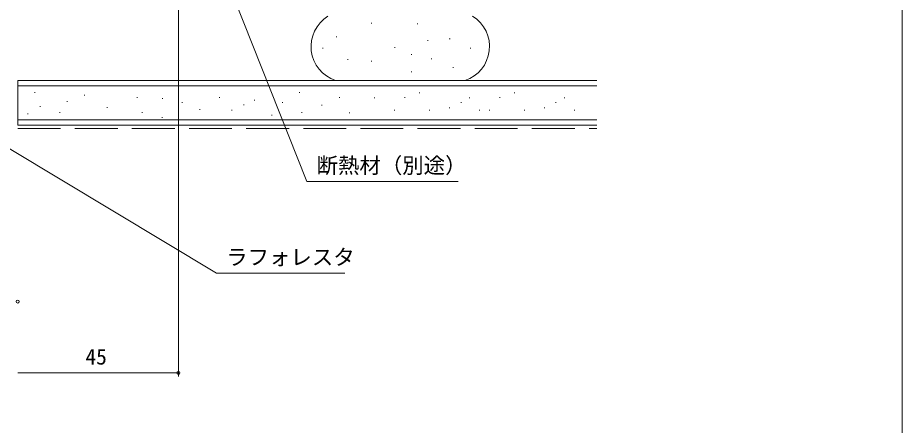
# Model space of a CAD drawing. Units: millimetres, scale not verified. Extents: x -693 to 693, y -1120 to 1122.
# Drawn here: x 445.3 to 693, y -633.6 to -519.3 of the extents above; entities that cross this region are included whole.
import ezdxf
from ezdxf.enums import TextEntityAlignment as Align

# ---------------------------------------------------------------- set-up
doc = ezdxf.new("R2010")
doc.units = ezdxf.units.MM
doc.header["$LTSCALE"] = 4
doc.linetypes.add('DASHED3', pattern=[4, 3, -1])
for name, color, linetype, lineweight in [('0-0_0', 7, 'Continuous', 9), ('0-2_YKK_ZWAK', 3, 'Continuous', 9), ('0-3_YKK_11', 3, 'Continuous', 18), ('0-6_YKK_D', 6, 'Continuous', 9)]:
    doc.layers.add(name, color=color, linetype=linetype, lineweight=lineweight)
doc.styles.add('ＭＳ ゴシック', font='')
doc.styles.get('ＭＳ ゴシック').set_extended_font_data('MS Gothic')

msp = doc.modelspace()

# ---------------------------------------------------------------- linework, layer by layer
at = {"layer": '0-0_0'}
msp.add_line((693, 1064), (693, -1120), dxfattribs=at)
at = {"layer": '0-2_YKK_ZWAK'}
for p, q in [((544.218, -520.792), (544.418, -520.792)), ((557.127, -521.036), (557.327, -521.036)), ((534.475, -524.689), (534.675, -524.689)), ((566.139, -525.176), (566.339, -525.176)), ((550.794, -527.612), (550.994, -527.612)), ((560.05, -525.664), (560.25, -525.664)), ((530.578, -527.856), (530.778, -527.856)), ((555.422, -529.561), (555.622, -529.561)), ((571.985, -527.856), (572.185, -527.856)), ((537.642, -531.022), (537.842, -531.022)), ((544.218, -531.509), (544.418, -531.509)), ((561.024, -530.779), (561.224, -530.779)), ((555.422, -534.432), (555.622, -534.432)), ((567.114, -533.214), (567.314, -533.214)), ((445.257, -538.382), (607.47, -538.382)), ((450.018, -540.196), (450.018, -540.396)), ((450.018, -540.196), (450.018, -540.396)), ((464.005, -540.896), (464.005, -541.096)), ((478.692, -541.595), (478.692, -541.795)), ((485.773, -541.816), (485.773, -542.016)), ((501.771, -541.595), (501.771, -541.795)), ((511.562, -542.294), (511.562, -542.494)), ((524.15, -540.196), (524.15, -540.396)), ((535.34, -541.595), (535.34, -541.795)), ((545.203, -541.653), (545.203, -541.853)), ((553.671, -541.559), (553.671, -541.759)), ((557.791, -540.254), (557.791, -540.454)), ((571.778, -541.653), (571.778, -541.853)), ((580.247, -541.559), (580.247, -541.759)), ((584.367, -540.254), (584.367, -540.454)), ((598.354, -541.653), (598.354, -541.853)), ((451.541, -544.07), (451.541, -544.27)), ((451.541, -544.07), (451.541, -544.27)), ((459.072, -542.7), (459.072, -542.9)), ((459.072, -542.7), (459.072, -542.9)), ((470.3, -544.392), (470.3, -544.592)), ((491.28, -542.994), (491.28, -543.194)), ((496.243, -544.954), (496.243, -545.154)), ((508.567, -543.584), (508.567, -543.784)), ((519.439, -542.929), (519.439, -543.129)), ((530.445, -543.693), (530.445, -543.893)), ((566.184, -544.451), (566.184, -544.651)), ((569.418, -542.929), (569.418, -543.129)), ((592.759, -544.451), (592.759, -544.651)), ((595.993, -542.929), (595.993, -543.129)), ((448.118, -546.124), (448.118, -546.324)), ((448.118, -546.124), (448.118, -546.324)), ((457.012, -545.791), (457.012, -545.991)), ((457.012, -545.791), (457.012, -545.991)), ((480.091, -545.791), (480.091, -545.991)), ((485.686, -547.19), (485.686, -547.39)), ((505.268, -545.092), (505.268, -545.292)), ((516.457, -546.49), (516.457, -546.69)), ((524.85, -545.791), (524.85, -545.991)), ((538.209, -545.849), (538.209, -546.049)), ((550.798, -545.15), (550.798, -545.35)), ((560.589, -545.15), (560.589, -545.35)), ((574.576, -545.15), (574.576, -545.35)), ((577.373, -545.15), (577.373, -545.35)), ((587.164, -545.15), (587.164, -545.35)), ((601.152, -545.15), (601.152, -545.35)), ((445.257, -547.882), (607.47, -547.882))]:
    msp.add_line(p, q, dxfattribs=at)
at = {"layer": '0-2_YKK_ZWAK', "linetype": 'DASHED3'}
msp.add_line((445.257, -550.382), (607.47, -550.382), dxfattribs=at)
at = {"layer": '0-3_YKK_11'}
for p, q in [((445.257, -536.882), (445.257, -549.382)), ((607.47, -536.882), (445.257, -536.882)), ((445.257, -536.882), (445.257, -549.382)), ((607.47, -549.382), (445.257, -549.382))]:
    msp.add_line(p, q, dxfattribs=at)
for centre, start, end in [((537.403, -527.382), 121.78833, 251.80513), ((567.403, -527.382), 288.19487, 58.21167)]:
    msp.add_arc(centre, 10, start, end, dxfattribs=at)
at = {"layer": '0-6_YKK_D'}
for p, q in [((490.256, -394.582), (490.256, -619.882)), ((445.256, -618.882), (490.256, -618.882))]:
    msp.add_line(p, q, dxfattribs=at)
for points in [[(505.245, -512.203), (505.872, -513.784), (526.258, -565.22), (568.638, -565.22)], [(441.443, -555.068), (442.899, -555.946), (500.936, -590.936), (536.916, -590.936)]]:
    msp.add_lwpolyline(points, dxfattribs=at)
for centre in [(445.256, -598.882), (490.256, -618.882)]:
    msp.add_circle(centre, 0.425, dxfattribs=at)

# ---------------------------------------------------------------- texts
at = {"layer": '0-6_YKK_D', "style": 'ＭＳ ゴシック'}
for s, p in [('断熱材（別途）', (528.958, -564.22)), ('ラフォレスタ', (503.636, -589.936)), ('45', (464.236, -617.882))]:
    msp.add_text(s, height=4.399, dxfattribs=at).set_placement(p, align=Align.BOTTOM_LEFT)

doc.saveas('drawing.dxf')
